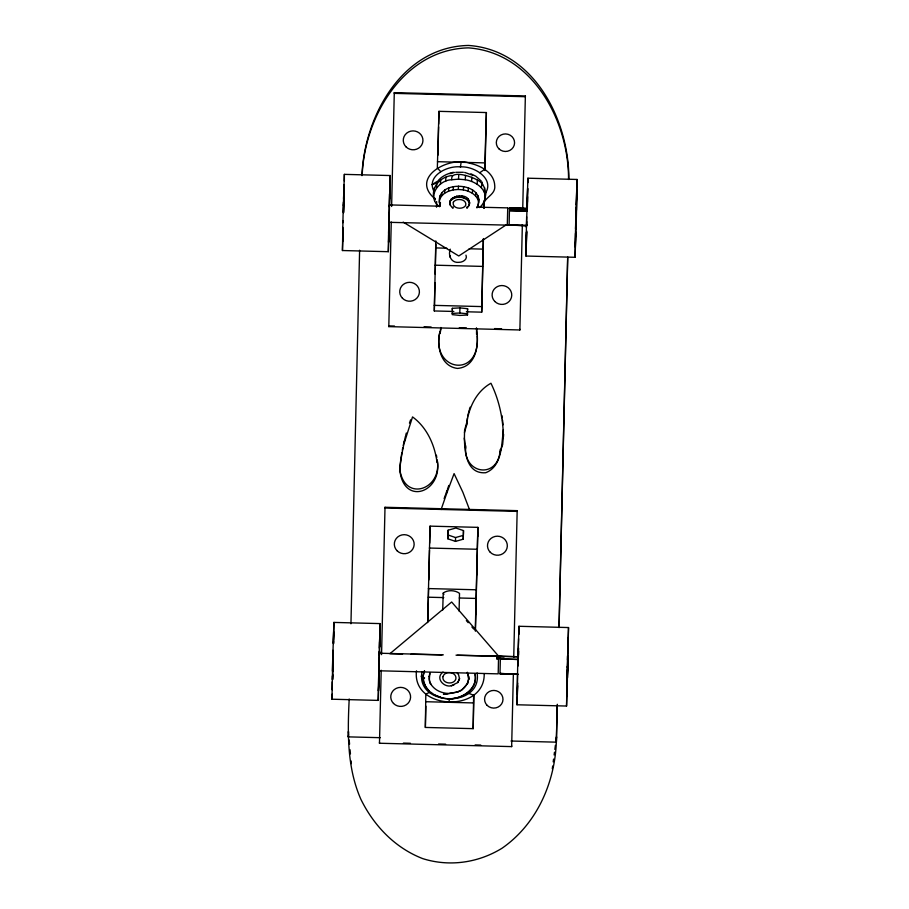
<?xml version="1.0" encoding="UTF-8"?>
<svg xmlns="http://www.w3.org/2000/svg" width="909" height="909" viewBox="0 0 909 909"><rect width="100%" height="100%" fill="white"/><g stroke="black" fill="none" stroke-linecap="round" stroke-linejoin="round"><path stroke-width="1.36" d="M379.417 654.287L379.417 653.219L443.342 654.832M379.417 653.219L378.962 670.774L498.189 673.864L498.518 658.934L500.393 657.412M498.405 657.321L498.382 658.673L498.632 656.196L451.659 602.008L389.893 653.73L402.562 654.014M476.6 207.138L507.733 207.877L507.29 225.387L509.551 225.148M507.745 208.945L507.733 207.877M526.754 224.557L526.686 225.83L526.731 221.66M527.902 182.675L527.89 178.209L577.033 179.459L576.465 210.274M427.65 622.608L430.059 526.141L477.873 527.356L475.452 630.846M475.271 630.914L477.873 527.356M473.964 694.635L473.169 728.654L425.355 727.439L425.821 694.021L429.434 692.453M473.169 728.654L473.623 695.18L468.783 693.408M465.965 255.145C467.942 259.383 462.624 262.428 458.965 262.326C451.546 263.28 447.751 255.747 450.273 249.18M332.239 681.807L332.194 689.795L332.274 688.624M333.16 653.105L333.001 660.604M333.614 639.822L333.66 631.835L333.205 643.254M342.727 233.261L342.682 241.192L343.057 232.284M344.352 181.084L344.363 174.369L390.245 175.539L389.688 205.514M388.597 234.431L388.552 242.362L388.927 233.454M518.925 634.368L518.959 626.278L568.523 627.551L567.602 666.581M526.231 237.942L526.175 245.862L526.743 230.897M566.852 687.783L566.807 695.771L567.375 680.682M575.386 239.192L575.329 247.123L575.897 232.147M576.738 197.56L576.783 189.64L576.226 204.605M332.296 679.443L332.364 675.91M333.546 643.367L333.898 622.415L380.155 623.597L379.598 653.821M342.841 227.42L342.443 250.532L388.325 251.691L389.12 227.386M344.057 192.81L343.818 204.343M379.757 646.901L379.928 633.005L379.542 641.993M388.722 228.591L388.325 251.691M389.847 198.651L390.006 184.879L389.631 193.787M447.876 538.81L447.944 534.969L455.557 537.549L463.317 535.367L463.249 539.196L455.489 541.389L447.876 538.81L448.114 530.197L455.875 528.015L463.488 530.595L463.408 534.424M448.035 534.038L448.114 530.197M455.489 541.389L455.557 537.549M526.345 232.09L525.925 256.043L575.079 257.292L576.09 225.148M518.584 648.072L518.38 657.355M527.47 202.15L527.64 188.379L526.868 210.354M575.499 233.352L575.079 257.292M568.102 651.696L568.273 637.811L567.705 652.901M453.83 311.457L434.309 310.958L435.82 240.896M436.525 207.195L436.638 201.571M485.02 170.597L486.383 112.546L438.967 111.341L437.331 168.029L440.785 171.653M466.374 311.776L481.713 312.162L483.293 239.283M483.929 208.377C480.509 197.867 496.098 196.242 494.735 185.606C494.166 172.824 481.134 165.665 469.964 163.29C449.285 155.655 408.88 177.528 435.32 199.128M486.383 112.546L484.736 169.29L479.804 172.687M333.603 643.527L333.671 640.743M342.67 232.352L343 220.557M344.045 196.685L343.67 212.661M378.78 670.172L378.451 690.976L378.837 681.989M388.552 233.522L389.541 194.026M526.152 237.476L527.89 178.209M527.322 209.013L527.652 196.776M517.562 673.705L517.232 694.51L517.687 683.079M518.505 655.014L518.584 651.264M575.306 238.726L575.647 226.489M576.806 198.026L576.329 218.671M566.784 687.306L567.261 666.502M567.125 674.967L566.546 706.043L516.982 704.77L517.698 665.24M567.659 664.32L567.761 658.014L567.318 675.569L567.546 668.865M342.886 222.682L343.409 202.037M332.41 671.137L332.66 660.604M343.477 212.24L343.625 203.741L343.341 212.661M332.853 661.025L332.705 669.592L333.148 652.037M557.297 704.282L556.342 742.164C554.717 783.331 536.446 824.372 502.007 848.256C478.259 862.857 449.489 867.038 422.787 858.641C394.983 847.892 373.826 825.713 360.85 799.238C346.965 767.628 347.511 732.779 349.204 698.976M350.954 623.79L359.612 250.225M388.768 223.853L389.018 213.41M378.928 661.786L378.224 700.396L331.967 699.214L332.933 650.31M379.644 654.31L379.712 651.673M519.914 329.24L519.88 329.967L388.802 326.626L391.256 222.012M391.62 206.468L394.29 92.638L525.368 95.979L522.72 209.07M511.687 745.869L511.653 746.607L379.473 743.244L381.201 670.24M381.564 654.65L385.007 507.279L517.176 510.653L513.733 657.332M434.309 310.958L434.968 282.642M435.172 274.154L435.865 244.419M437.945 155.223L438.604 126.919M438.672 124.079L438.967 111.341M425.355 727.439L425.855 706.168M427.844 621.12L428.605 588.509M428.809 580.01L429.502 550.24M429.662 543.15L430.059 526.141M481.713 312.162L483.44 238.544M484.167 208.093L484.327 200.321M475.85 614.507L476.021 607.428M476.782 574.818L477.043 563.478M477.668 536.549L477.77 532.299M519.88 329.967L522.357 224.625M511.653 746.607L513.38 673.603M526.379 227.557L526.641 216.831M510.994 741.017L556.342 742.164L557.206 705.282M559.024 627.244L567.671 256.952M559.08 627.664L567.727 257.372M575.533 228.807L575.795 218.092M575.988 218.592L575.84 227.08L576.283 209.672L576.124 218.171M568.068 656.275L567.523 677.625M332.921 671.319L333.16 660.116M378.962 662.695L379.189 651.492M379.189 672.49L379.258 669.922M517.744 666.229L518.959 626.278M517.903 665.74L518.198 656.752L456.011 655.15M575.829 219.069L576.067 207.638M576.045 229.113L576.283 217.683M567.307 667.49L567.546 655.957M567.773 666.092L566.546 706.043M467.578 308.696L467.465 315.014L459.852 315.434L452.216 314.628L452.33 308.31L459.943 307.89L467.578 308.696L467.601 309.912M452.193 313.412L459.806 312.991L459.943 307.89M343.375 205.673L344.363 174.369M332.899 653.991L333.898 622.415M332.694 679.239L332.967 667.638M389.245 206.843L390.245 175.539M389.018 233.204L389.279 221.785M379.155 655.162L379.462 642.243M378.917 681.739L379.178 670.228M479.429 207.57C486.44 202.184 487.667 190.117 481.759 183.448C478.623 178.221 449.66 168.04 451.796 179.743C438.422 179.891 426.116 197.537 439.604 206.718M442.717 610.075L443.217 593.1C447.478 589.68 455.25 590.066 459.522 593.372L459.079 611.064M526.788 231.886L525.925 256.043M517.937 658.695L518.573 638.732M576.022 211.604L577.033 179.459M567.5 659.968L568.523 627.551M343.568 198.673L344.045 184.868M343.17 228.648L342.443 250.532M332.614 679.591L332.762 674.705M379.36 648.106L380.155 623.597M379.019 675.876L378.224 700.396M517.698 685.806L516.982 704.77M380.326 737.688L348.249 736.869L348.431 731.461L348.613 733.461M463.249 539.196L463.488 530.595M527.14 208.661L509.983 208.331L527.061 209.695L509.472 209.172L509.892 210.683L527.015 211.115L527.129 208.422L509.517 208.241L509.938 209.252L527.061 209.695L509.517 208.241L525.822 208.615L509.54 207.888L515.278 208.615M556.342 742.164L556.524 736.767L555.774 742.505M509.12 224.943L509.426 210.604L527.015 211.115M500.382 657.809L499.995 673.694L517.744 674.058L500.007 673.944L517.744 674.308L511.119 674.001M500.427 656.673L498.598 656.866L503.597 656.752M332.217 694.09L331.967 699.214M464.601 430.105C464.044 445.16 463.783 474.487 485.77 472.725C502.302 466.192 501.495 444.262 503.381 429.593M348.249 736.869L348.704 734.461M394.29 92.638L394.256 93.366L525.322 96.706L525.368 95.979M388.802 326.626L388.847 325.899L394.483 326.047M385.007 507.279L384.973 508.017L517.141 511.392L517.176 510.653M379.473 743.244L379.519 742.505M399.733 468.942C404.232 503.063 442.672 489.417 437.149 459.931C443.274 492.439 402.801 506.995 399.733 468.942A214.547 206.025 2.9 0 1 401.892 452.477M399.608 471.362A214.547 206.025 2.9 0 1 403.107 447.944L405.403 436.4M476.361 328.138C479.327 343.352 476.907 366.759 457.488 368.429C440.149 366.316 436.286 345.113 440.161 330.967C429.491 371.304 480.6 379.769 477.157 335.944M441.115 509.529L446.967 492.644L447.092 490.224L445.808 493.826M464.488 432.514L466.624 425.003L467.34 418.06M465.635 448.228L464.272 438.093M476.555 334.319L476.566 328.183M500.098 451.966L502.643 444.683L503.552 434.32M458.784 174.869L458.477 179.153L451.796 179.743M500.939 656.559L498.632 656.196L518.198 656.752M450.16 257.247L450.262 255.838M433.491 196.355C432.264 185.3 441.456 176.664 452.103 175.46M434.127 191.913L434.411 187.64M434.627 200.798L434.82 198.105M436.49 187.765L436.774 183.482M440.411 184.197L440.706 179.925M440.433 202.559L440.195 205.843C431.457 177.846 489.996 181.13 476.941 207.9M439.331 202.48L440.058 195.821M439.82 199.105L441.604 195.969L441.842 192.685M441.604 195.969L444.581 193.265L444.819 189.981M445.637 181.459L445.933 177.175M444.581 193.265L448.523 191.197L448.773 187.913M453.08 206.877L452.977 208.297C440.422 197.139 469.851 189.311 469.498 203.65L469.146 200.548M449.864 203.764L450.182 200.662M450.307 205.445L449.966 202.343M450.08 202.082L451.057 199.082M450.955 200.503L452.421 199.151L452.534 197.73M448.523 191.197L453.193 189.89L453.432 186.606M452.421 199.151L454.386 198.105L454.489 196.685M454.386 198.105L456.716 197.435L456.818 196.014M453.193 189.89L458.25 189.447L458.5 186.163M456.716 197.435L459.238 197.208L459.34 195.787M469.044 201.968L466.306 199.071L461.795 197.412L461.897 195.992M478.623 202.434C477.679 195.015 469.998 191.129 463.363 189.89L463.601 186.595M484.736 200.753C487.963 189.106 475.146 181.209 465.215 179.732L465.544 175.448M464.204 198.048L464.306 196.628M466.306 199.071L466.419 197.651M467.033 206.854L466.931 208.275L469.271 205.343L469.601 202.23M468.169 191.185L468.408 187.89M467.965 200.4L468.067 198.98M469.271 205.343L469.374 203.923L468.499 205.491M471.566 181.436L471.896 177.153M472.35 193.242L472.6 189.958M475.623 195.935L475.873 192.651M477.1 184.163L477.43 179.88M477.759 199.071L478.009 195.787M478.134 205.809L478.384 202.525M481.418 187.72L481.759 183.448M484.236 191.856L484.588 187.595M485.372 196.31L485.713 192.038M361.964 175.63C364.179 116.227 402.335 46.711 468.578 45.45C534.094 50.052 569.17 120.397 568.864 179.528M362.18 175.301C364.384 116.568 403.846 49.302 468.453 47.87C532.367 52.552 568.761 120.727 568.534 179.187M466.624 425.003C468.226 408.596 476.021 391.506 490.94 383.246C499.064 399.835 503.075 418.299 503.427 436.74M552.297 768.775L552.661 766.014M553.206 761.867L553.57 759.095M554.126 754.947L554.49 752.186M554.854 749.425L555.399 745.278M478.543 201.4L478.861 199.151M434.15 191.697C425.617 176.255 447.296 165.313 460.409 166.926L461.158 162.291M500.223 449.546C498.621 479.861 462.613 474.589 465.76 445.808M416.492 670.808C411.595 710.406 485.236 713.213 484.202 673.649M422.083 671.615C414.822 706.816 482.656 708.486 477.1 672.955M467.783 415.833L468.226 413.606M403.232 445.524L404.266 440.945M404.141 443.353L412.538 416.913C426.98 427.457 434.775 444.978 437.024 462.351M434.684 694.987L440.808 697.464L434.684 694.987L429.378 691.26L425.605 686.715L423.446 681.557L423.037 676.16L424.401 670.876M429.378 691.26C424.639 686.795 421.231 677.921 424.583 670.944M429.059 676.466C431.866 666.002 427.037 682.523 431.173 684.511C429.684 682.341 428.787 678.83 429.23 676.523M457.818 692.056C423.446 696.896 461.567 693.078 461.829 689.726C467.362 686.113 470.589 678.455 467.215 672.365M467.374 672.421L468.783 679.114L467.578 683.057M447.512 698.612C460.409 700.169 478.202 689.17 475.055 674.251C478.634 692.453 455.625 702.714 440.604 697.362M457.806 682.534L459.522 678.716L457.806 682.534L451.375 685.716L453.841 685.102M443.058 672.024C434.797 677.955 443.922 687.874 451.443 685.738M468.521 412.527L469.112 410.368M405.721 435.275L406.334 433.025M464.965 428.843L466.749 422.594M444.126 498.643L445.387 495.03M469.408 409.277L470.146 407.187M409.448 423.083L410.618 419.833M447.523 489.031L448.83 485.451M446.967 492.644L454.091 473.623L462.897 492.314L469.464 509.517M457.511 691.942L461.999 689.783L467.885 683.159M484.804 194.14C495.757 179.175 474.089 165.745 460.409 166.926M438.513 180.198C442.365 175.926 447.762 173.471 453.318 172.301M506.165 224.887L458.772 255.986L403.176 222.103M438.036 180.914L431.945 184.641L437.184 182.914M449.819 173.699L454.489 172.403M455.75 172.29L463.374 172.278M498.643 657.275L500.461 657.298M440.07 206.207L389.507 204.911L389.063 222.319L526.675 225.591L507.313 225.034M526.675 225.591L507.052 225.091M411.004 654.207L441.967 654.923M457.454 655.275L498.28 656.218M437.456 161.688L484.861 162.893M435.684 247.918L446.83 248.202M469.146 248.771L483.088 249.123M435.161 265.189L482.565 266.405M434.218 305.367L481.622 306.583M424.083 326.797L431.127 326.979M459.318 327.694L466.362 327.876M494.553 328.592L501.598 328.774M429.332 548.047L477.134 549.263M428.378 588.566L476.191 589.782M428.298 597.202L443.762 597.599M459.238 597.997L476.111 598.429M425.617 701.714L473.43 702.93M403.414 743.107L410.448 743.289M438.57 744.005L445.603 744.187M475.123 744.937L480.747 745.085M504.12 673.751L500.03 673.58L517.744 674.308L510.938 674.024M516.312 208.65L509.551 208.127L510.017 209.047M500.473 656.457L504.563 656.775M459.238 197.208L461.795 197.412M458.477 179.153L465.215 179.732M458.25 189.447L463.363 189.89M459.806 312.991L467.442 313.798L467.465 315.014M447.603 693.453C440.808 692.817 434.9 690.147 431.014 684.454M505.574 224.955L507.086 225.33M464.658 172.392L472.6 175.232M457.182 672.99L458.591 674.717L459.522 678.716M470.919 173.812L475.839 176.232L481.327 181.107M424.594 677.966L421.197 676.216L424.162 678.648M443.876 594.509L443.217 593.1M466.351 620.574L468.192 622.699M471.873 626.949L473.725 629.073M498.609 657.73L498.632 656.196M448.944 699.282L449.523 702.327M482.134 182.061L482.588 184.675M436.411 455.204L436.774 457.568M501.904 415.527L502.234 417.856M502.563 420.185L503.052 424.867M349.192 740.017L349.567 744.187M350.056 749.755L350.431 753.925M351.044 760.867L351.294 763.651M468.714 676.432L468.93 679.159M452.33 308.31L452.352 309.526M440.422 329.808A607.519 583.396 2.9 0 1 440.91 327.49M402.312 450.148A214.547 206.025 2.9 0 1 402.767 447.83M440.058 333.387A607.519 583.396 2.9 0 1 441.297 327.592M496.814 657.786L496.768 659.161L498.518 658.934L498.359 657.525L496.814 657.786M442.933 676.66C441.808 683.773 453.955 685.352 455.875 678.909C456.988 671.796 444.842 670.217 442.933 676.66M453.352 202.23C451.568 208.604 462.795 210.218 465.647 205.502C467.431 199.128 456.204 197.514 453.352 202.23M518.085 659.468L500.336 658.957L518.085 659.468M504.495 673.614L500.507 673.512L504.484 673.694M393.506 703.452A9.919 9.522 2.9 0 0 410.198 699.6A9.919 9.522 2.9 0 0 398.324 687.636A9.919 9.522 2.9 0 0 393.506 703.452M397.074 550.752A9.919 9.522 2.9 0 0 413.754 546.9A9.919 9.522 2.9 0 0 401.892 534.935A9.919 9.522 2.9 0 0 397.074 550.752M487.122 705.35A9.215 8.84 2.9 0 0 502.62 701.782A9.215 8.84 2.9 0 0 491.599 690.67A9.215 8.84 2.9 0 0 487.122 705.35M490.246 552.263A9.919 9.522 2.9 0 0 506.938 548.411A9.919 9.522 2.9 0 0 495.064 536.446A9.919 9.522 2.9 0 0 490.246 552.263M406.005 146.849A9.829 9.442 2.9 0 0 422.549 143.031A9.829 9.442 2.9 0 0 410.777 131.157A9.829 9.442 2.9 0 0 406.005 146.849M402.46 298.266A9.829 9.442 2.9 0 0 419.015 294.459A9.829 9.442 2.9 0 0 407.243 282.585A9.829 9.442 2.9 0 0 402.46 298.266M494.826 301.481A9.829 9.442 2.9 0 0 511.369 297.663A9.829 9.442 2.9 0 0 499.598 285.801A9.829 9.442 2.9 0 0 494.826 301.481M498.836 148.735A9.135 8.772 2.9 0 0 514.21 145.19A9.135 8.772 2.9 0 0 503.268 134.168A9.135 8.772 2.9 0 0 498.836 148.735"/></g></svg>
